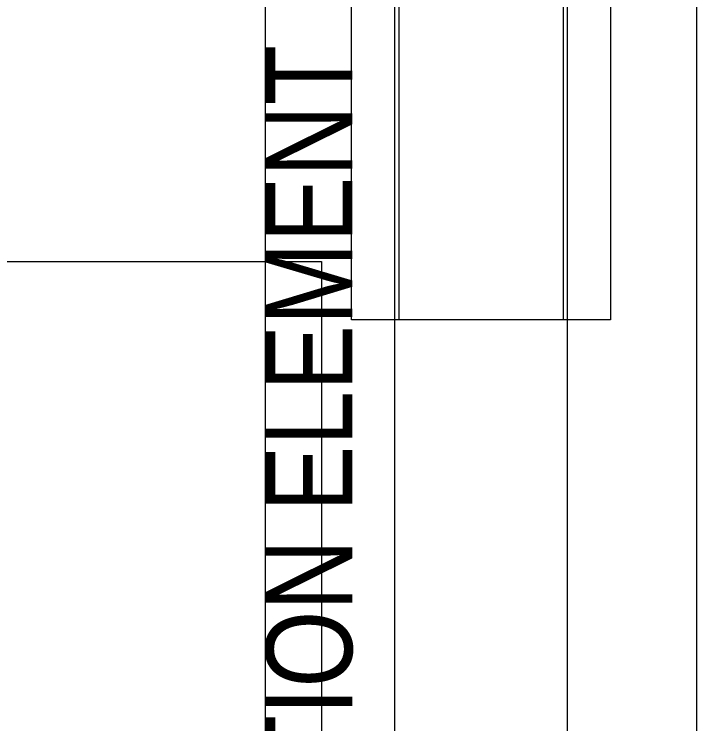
# Model space of a CAD drawing. Extents: x -1281 to 23780, y 0 to 7214.
# Drawn here: x 4634.9 to 4714, y 1045 to 1127.2 of the extents above; entities that cross this region are included whole.
import ezdxf
from ezdxf.enums import TextEntityAlignment as Align

# ---------------------------------------------------------------- set-up
doc = ezdxf.new("R2010")
doc.units = 0
doc.header["$LTSCALE"] = 25
doc.header["$MEASUREMENT"] = 0
doc.layers.get('0').update_dxf_attribs({"color": 9, "lineweight": 9})
for name, color, linetype, lineweight in [('04', 9, 'Continuous', 9), ('05', 9, 'Continuous', 9), ('06D', 9, 'Continuous', 9)]:
    doc.layers.add(name, color=color, linetype=linetype, lineweight=lineweight)
doc.styles.add('MuuM_TEXT-STANDART', font='ARIALN.TTF')

# ---------------------------------------------------------------- blocks, each defined once
blk = doc.blocks.new('p-audi-presentation')
for p, q in [((-70, 35), (142.5, 35)), ((142.5, 35), (260, 35)), ((-70, 34.5), (142.5, 34.5)), ((142.5, 15.5), (-70, 15.5)), ((142.5, 15), (-70, 15)), ((260, 15), (142.5, 15))]:
    blk.add_line(p, q)
for points in [[(0, 10), (0, 0), (260, 0), (260, 50), (0, 50), (0, 40)], [(-70, 40), (142.5, 40), (142.5, 10), (-70, 10), (-70, 40)]]:
    blk.add_lwpolyline(points)
blk = doc.blocks.new('p-audi_arac')
at = {"layer": '06D', "lineweight": 0, "flags": 128}
blk.add_lwpolyline([(695.6, 0.8), (-4.4, 0.8), (-4.4, 400.8), (695.6, 400.8)], close=True, dxfattribs=at)

msp = doc.modelspace()

# ---------------------------------------------------------------- block references
at = {"layer": '04', "rotation": 270}
msp.add_blockref('p-audi_arac', (4269.708, 1094.12), dxfattribs=at)
at = {"layer": '05', "rotation": 270}
msp.add_blockref('p-audi-presentation', (4664.004, 1234.278), dxfattribs=at)

# ---------------------------------------------------------------- texts
at = {"layer": '05', "style": 'MuuM_TEXT-STANDART'}
msp.add_text('PRESENTATION ELEMENT', height=10, rotation=90, dxfattribs=at).set_placement((4677.08, 977.251), align=Align.BOTTOM_LEFT)

doc.saveas('drawing.dxf')
